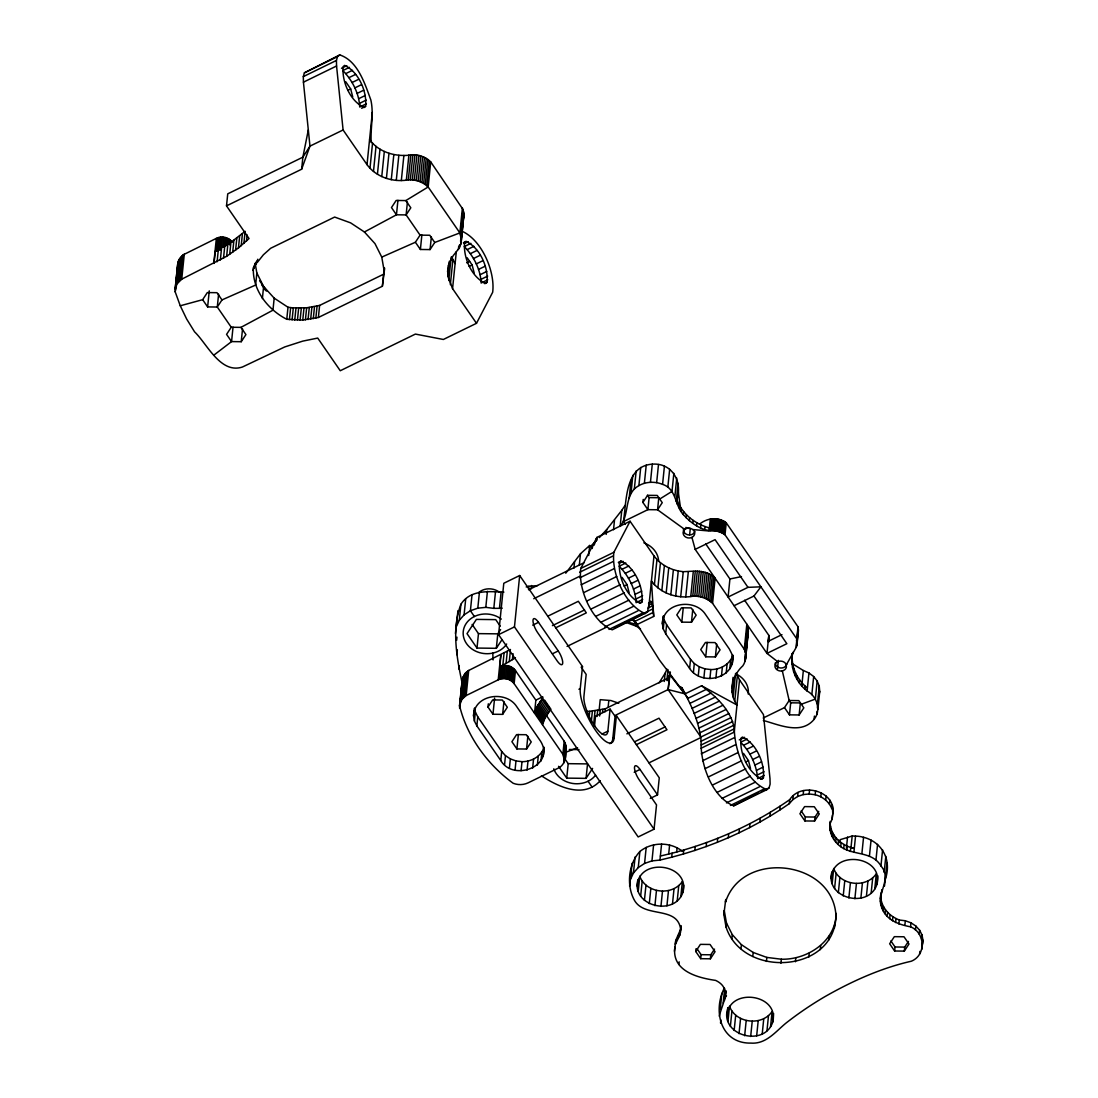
<?xml version="1.0" encoding="UTF-8"?>
<svg xmlns="http://www.w3.org/2000/svg" width="1098" height="1098" viewBox="0 0 1098 1098"><rect width="100%" height="100%" fill="white"/><g stroke="black" fill="none" stroke-linecap="round" stroke-linejoin="round"><path stroke-width="1.5" d="M371.193 142.52C370.287 128.315 374.047 113.945 370.836 99.945C364.783 83.489 357.838 60.925 339.749 54.9L304.393 72.825L303.309 76.613L303.432 82.172L309.965 146.13L301.634 169.229L226.504 205.875L249.04 238.541L238.444 247.97L226.641 256.314L181.746 279.167L176.792 284.08L175.172 291.807L180.264 305.779L186.633 318.996L194.566 331.829C207.165 343.852 220.423 374.212 242.383 367.034L284.739 346.941L302.719 341.135L317.72 338.074L340.256 370.74L415.387 334.08L443.359 339.474L476.491 323.306L492.673 292.26C495.376 271.192 481.363 239.062 461.187 230.896M614.798 715.594L668.133 689.571L685.015 693.854L701.581 685.77C716.02 696.461 731.309 710.2 734.26 728.839C734.768 750.867 745.515 780.788 766.802 789.668L769.039 787.911L770.123 784.123L769.986 778.551L763.453 714.592L739.53 679.909L736.25 673.211M369.573 139.556C379.263 153.075 397.133 157.385 412.875 154.736C419.436 154.777 426.038 157.234 430.718 161.886L463.04 209.485L463.905 214.604L461.05 243.111L459.307 247.983L453.186 255.697L449.068 263.451L447.819 276.271L452.568 288.637L476.491 323.306M461.05 243.111L463.905 214.604M701.581 685.77L736.978 704.998C728.111 692.66 732.037 675.613 742.811 665.855C746.118 661.065 746.681 654.6 744.279 649.289L712.575 603.337C707.428 598.218 699.948 595.761 692.742 596.255C677.603 598.918 660.694 593.716 651.443 581.02L653.722 616.417L637.156 624.488L636.36 626.203L640.477 628.921M745.707 657.771L748.328 630.966L746.832 624.199L744.279 649.289M724.227 988.269C712.643 1011.162 720.782 1043.635 750.812 1043.1C766.171 1044.308 775.545 1031.612 786.113 1022.993C798.191 1013.536 810.9 1004.903 824.118 997.108C851.417 981.461 880.651 968.175 911.285 961.23C926.396 955.136 925.271 932.669 910.558 926.822C899.07 924.694 886.21 920.138 881.859 907.936C875.504 893.648 892.798 879.416 880.953 865.938C871.483 849.825 850.154 856.536 838.049 844.431C831.653 838.707 828.551 829.772 830.157 821.331M232.268 242.191C228.809 237.278 221.672 235.768 216.347 238.362L183.092 254.887L178.713 260.199L177.711 266.718M546.735 715.923L564.207 741.246C567.693 748.452 567.158 763.494 558.923 767.804L528.165 782.819C523.526 785.056 517.981 785.152 513.205 783.286C487.608 764.675 466.897 736.484 459.54 705.52L462.299 679.113L465.401 673.156L468.709 670.453L510.488 649.494M462.093 680.431L460.94 694.801M769.135 641.644L768.806 635.33L744.622 600.263M786.292 664.853A5.806 4.955 5.8 0 0 780.609 661.106A5.806 4.955 5.8 0 0 775.092 664.715L774.914 666.006A5.806 4.955 5.8 0 0 780.06 670.988A5.806 4.955 5.8 0 0 786.346 667.419L786.292 664.853L796.297 647.216L796.791 638.858L725.009 534.808C721.262 531.995 716.541 530.595 711.888 530.718C700.716 530.512 690.518 522.662 683.299 514.55C674.584 505.3 676.588 488.857 662.574 484.355C653.241 480.553 641.767 481.926 634.328 488.994C624.776 499.233 628.866 515.758 620.15 526.395L621.77 510.337L625.105 505.355M676.643 500.317C683.08 482.585 672.525 462.601 652.281 464.152C624.762 466.101 626.587 501.388 623.472 521.413L625.187 524.35M766.802 789.668L733.67 805.822C711.875 797.011 700.167 763.81 701.128 741.219C699.316 722.1 691.026 704.367 681.831 687.773M564.468 760.571L562.876 754.285L514.139 683.642C510.68 678.729 503.543 677.233 498.218 679.827L466.17 695.528L461.97 699.316L459.54 705.52M565.868 746.228L565.072 750.016M699.508 524.213C707.016 517.858 718.366 516.623 726.231 522.772L798.013 626.807L797.519 635.179M763.357 720.48C779.004 724.735 801.101 735.152 814.085 719.382C821.482 710.228 817.036 696.31 807.112 691.026C795.858 682.311 789.75 667.351 792.427 653.241L792.125 656.247L792.838 652.377M589.612 546.351L589.681 545.473L580.471 553.79L565.758 573.211M680.486 932.669L681.131 925.779L679.676 935.441L675.366 944.376L675.764 940.368L680.897 928.647M719.314 1016.254C722.017 1003.558 732.819 988.557 715.635 980.404C697.491 977.783 671.619 971.016 674.858 947.203M175.131 289.145L177.684 264.055M175.241 288.801L177.876 262.738M175.172 291.807L178.233 261.448M176.16 285.288L178.713 260.199M176.792 284.08L179.345 258.991M177.547 282.941L180.099 257.852M178.439 281.87L180.978 256.781M179.427 280.868L181.98 255.793M180.539 279.976L183.092 254.887M181.746 279.167L184.299 254.077M255.148 263.273L256.85 273.004L263.602 286.509L274.184 298.148L272.963 310.185L240.929 327.369L231.253 327.259L217.294 307.028L207.632 306.918L209.265 290.86M213.794 263.451L216.347 238.362M214.028 263.355L215.249 251.318L230.923 242.287L245.115 231.335L243.893 243.385M215.249 251.318L216.375 250.852L217.692 237.799M216.375 250.852L217.802 250.454L219.12 237.401M217.102 261.777L218.324 249.74M220.602 237.168L219.284 250.22L217.802 250.454M220.794 250.152L222.125 237.099M220.341 260.034L221.563 247.997M226.504 205.875L227.739 193.838L302.87 157.179L309.965 146.13L343.098 129.976L336.564 66.004L336.427 60.445L337.511 56.657L339.749 54.9M222.647 246.981L223.635 237.209M218.598 294.182L217.294 307.028L221.974 299.919L255.628 285.055L256.85 273.004M224.129 247.256L225.131 237.47M223.525 258.208L224.747 246.172M225.749 246.062L226.572 237.909M227.286 245.019L227.945 238.499M226.641 256.314L227.862 244.264M228.727 244.127L229.221 239.24M229.88 245.005L230.388 240.105M229.702 254.338L230.923 242.287M232.68 252.279L233.901 240.242M235.59 250.166L236.825 238.115M238.444 247.97L239.666 235.933M241.203 245.705L242.425 233.668M233.037 327.135L231.568 341.588L214.151 354.915M246.515 240.984L247.119 234.972M231.253 327.259L226.572 334.368L231.568 341.588L241.231 341.711L242.534 328.865M384.616 268.694L382.379 286.249L318.393 317.473L302.774 320.04L286.77 319.298C267.624 309.444 252.156 289.721 253.377 267.445M253.075 270.451L254.324 265.332M254.022 268.337L255.381 263.259M255.079 266.265L256.534 261.228M256.232 264.234L257.783 259.238M262.381 298.56L263.602 286.509M301.634 169.229L302.87 157.179L308.318 129.921M286.77 319.298L287.992 307.248L274.184 298.148M289.419 319.642L290.641 307.605L287.992 307.248M292.082 319.916L293.303 307.865L306.644 307.797L319.614 305.422L383.614 274.212L384.465 267.747M294.758 320.081L295.98 308.044M297.434 320.163L298.656 308.113M300.097 320.136L301.332 308.099M302.774 320.04L303.995 307.989M305.422 319.834L306.644 307.797M308.058 319.545L309.293 307.495M310.679 319.161L311.901 307.124M313.287 318.681L314.508 306.644M315.853 318.118L317.075 306.081M318.393 317.473L319.614 305.422M461.352 239.68L459.87 232.913L428.165 186.976C423.005 181.843 415.524 179.386 408.319 179.88C393.18 182.543 376.271 177.341 367.02 164.645L372.318 112.463M369.985 168.227L372.538 143.138M373.485 171.453L376.024 146.363M377.438 174.253L379.977 149.163M381.761 176.586L384.314 151.497M386.414 178.411L388.966 153.322M391.286 179.688L393.825 154.612M382.379 286.249L383.614 274.212M396.282 180.415L398.835 155.326M397.929 200.344L396.46 214.796L364.412 231.98L350.619 222.867L334.643 217.061L270.643 248.285L263.383 254.791L257.467 262.244M401.333 180.552L403.886 155.463M406.342 180.099L408.895 155.01M408.319 179.88L410.872 154.804M407.427 202.059L406.123 214.906L420.081 235.137L429.757 235.247L434.739 242.48L430.059 249.589L420.397 249.479L415.401 242.246L420.081 235.137M410.323 179.825L412.875 154.736M412.34 179.907L414.893 154.818M414.33 180.141L416.883 155.051M416.307 180.525L418.86 155.436M418.242 181.046L420.781 155.957M420.109 181.719L422.661 156.63M421.92 182.529L424.473 157.439M423.636 183.462L426.189 158.373M425.255 184.519L427.808 159.43M420.397 249.479L421.865 235.027M426.779 185.699L429.318 160.61M430.718 161.886L428.165 186.976L405.821 200.577L396.158 200.454L391.478 207.563L396.46 214.796L406.123 214.906L410.803 207.797L405.821 200.577M430.059 249.589L431.363 236.743M447.559 271.947L448.245 265.249M447.819 276.271L449.343 261.214M448.753 280.539L451.127 257.124M450.345 284.684L452.898 259.595L451.827 256.836M452.568 288.637L456.315 251.689M462.409 207.838L459.87 232.913L434.739 242.48M458.401 249.493L458.744 246.144M460.501 234.574L463.04 209.485M459.307 247.983L459.65 244.634M460.954 236.262L463.507 211.173M460.57 241.382L461.078 236.372M461.764 229.674L462.093 226.339M460.638 244.772L463.795 212.875M462.134 683.093C456.754 657.633 451.443 629.154 460.927 604.229C470.452 589.393 488.816 591.52 503.9 592.138M455.423 633.491L457.962 610.584M456.631 640.354L456.96 637.142M456.343 626.642L459.293 620.288L460.927 604.229M456.864 654.683L457.358 649.865M458.703 668.97L459.046 665.69M459.293 620.288L464.083 614.866L465.717 598.808M459.486 706.837L462.642 677.823M459.582 708.183L460.597 698.136M460.584 701.663L463.136 676.574M461.215 700.455L463.754 675.366M472.03 594.677L470.397 610.735L474.391 616.513M461.97 699.316L464.523 674.227M462.848 698.246L465.401 673.156M463.85 697.244L466.403 672.154M464.962 696.338L467.501 671.249M466.17 695.528L468.709 670.453M464.083 614.866L470.397 610.735L477.808 608.168L479.442 592.11M501.937 639.763L496.323 648.3L476.999 648.067L478.467 633.628L472.126 624.433M473.54 715.896C474.048 694.485 505.945 689.956 516.609 706.481L540.532 741.164C555.863 765.512 513.535 782.38 500.784 760.543L476.861 725.874L474.432 721.057L473.54 715.896L474.295 708.375M477.808 608.168L485.796 607.359L487.43 591.3M474.432 721.057L475.352 712.026L474.679 708.155M476.861 725.874L477.767 716.843L475.352 712.026M485.796 607.359L493.812 608.361L495.445 592.302M487.979 707.03L492.659 699.92L502.335 700.03L507.317 707.249L502.637 714.373L492.975 714.249L487.979 707.03L488.308 703.818M493.812 608.361L499.453 608.333L501.086 592.275M496.323 648.3L497.792 633.848L500.606 629.579M650.304 798.397L657.537 794.87L639.997 769.437A9.676 2.965 64 0 0 634.493 767.241A9.676 2.965 64 0 0 638.967 779.484L656.522 804.916L654.051 829.196L638.158 836.95L498.574 634.644L503.79 583.271L519.683 575.517L582.503 666.555L580.252 688.624A32.913 10.074 64 0 0 595.473 730.252A32.913 10.074 64 0 0 614.153 737.76L616.403 715.676L615.072 716.321L612.835 738.405A32.913 10.074 64 0 1 609.692 743.648M492.975 714.249L494.594 698.191M498.218 679.827L500.77 654.737M542.892 697.614L537.046 706.467L534.52 713.192L535.851 700.14L515.47 670.604C512.052 665.759 505.066 664.221 499.782 666.678L501.004 654.641M499.563 679.264L500.894 666.225M500.99 678.866L502.321 665.813M499.782 666.678L502.843 665.114L504.064 653.063M502.472 678.633L503.804 665.58M503.996 678.564L505.313 665.512M502.843 665.114L506.082 663.357L507.303 651.32M505.505 678.66L506.837 665.621M502.637 714.373L503.941 701.526M507.001 678.935L508.319 665.896M506.082 663.357L509.266 661.531L510.337 651.004M508.443 679.374L509.774 666.321M500.784 760.543L501.704 751.512L477.767 716.843M654.051 829.196L514.468 626.889L519.683 575.517M509.815 679.964L511.146 666.911M509.266 661.531L512.382 659.637L512.999 653.612M511.092 680.691L512.423 667.653M512.258 681.57L513.576 668.517M504.558 764.702L505.478 755.671L501.704 751.512M513.274 682.558L514.605 669.506M514.139 683.642L515.47 670.604M509.431 767.927L510.35 758.896L505.478 755.671M528.55 589.571L528.893 586.291L537.498 585.632M531.185 588.803L531.514 585.522M516.897 748.932L511.915 741.713L516.595 734.603L526.258 734.713L531.24 741.932L526.56 749.042L516.897 748.932L518.366 734.48M515.072 769.973L515.978 760.941L510.35 758.896M521.083 770.714L522.003 761.683C531.363 761.765 541.149 756.508 544.086 747.23L543.181 756.261M526.56 749.042L527.864 736.209M527.067 770.11L527.987 761.079M532.626 768.188L533.546 759.157M537.361 765.1L538.281 756.055M540.957 761.024L541.877 751.993M573.911 568.201L574.57 561.696M579.305 565.292L580.471 553.79M562.876 754.285L564.207 741.246M563.576 755.465L564.907 742.413M564.097 756.7L565.415 743.662M563.741 763.069L564.399 756.549M564.207 761.847L565.745 744.938M588.665 555.506L589.681 545.473M592.604 768.394L586.058 778.358L566.733 778.125L568.201 763.673L563.658 757.112M606.192 534.41L606.672 529.593L621.77 510.337M589.118 717.337L589.736 711.326L605.355 708.759L669.355 677.535L670 672.69M591.314 721.66L592.385 711.12M586.058 778.358L587.526 763.906L568.201 763.673M593.812 722.868L595.034 710.831M613.521 529.758L614.496 520.123M594.485 726.396L595.514 716.212L610.09 709.102L615.072 716.321M597.038 716.472L597.655 710.447M599.096 710.598L600.208 699.673L610.859 700.524L618.778 703.2M599.632 715.992L600.249 709.967M602.514 712.424L602.816 709.404M605.053 711.765L605.355 708.759M629.154 498.41L630.979 480.348M608.127 707.304L608.786 700.73M631.007 493.4L632.832 475.324M602.02 734.027L607.853 731.172L610.09 709.102M634.328 488.994L636.167 470.932M638.899 485.522L640.724 467.46M644.389 483.216L646.228 465.14M684.754 529.469L657.565 509.774L647.889 509.65L642.906 502.431L643.208 499.425M650.455 482.214L652.281 464.152M647.449 495.212L649.11 497.614L647.889 509.65L623.554 521.536M656.659 482.612L658.484 464.536M648.685 608.114L653.983 555.931L630.06 521.248L596.928 537.416L580.76 568.462C578.042 589.544 592.055 621.66 612.245 629.827L647.6 611.902C650.647 590.999 652.912 605.231 653.722 616.417M662.574 484.355L664.414 466.293M654.408 584.603L656.961 559.513L653.983 555.931M667.817 487.347L669.656 469.285M657.894 587.814L660.447 562.739L656.961 559.513M680.719 929.8C677.905 905.04 643.689 918.875 634.013 899.495C626.327 884.919 628.536 863.632 639.873 851.513C651.787 841.754 670.233 841.727 682.325 851.17M629.593 886.196L632.132 863.303M661.847 590.628L664.4 565.539L660.447 562.739M673.856 473.307L672.017 491.369L659.747 499.041M630.499 879.347L633.45 873.006L635.083 856.948M674.899 496.159L676.739 478.083M732.984 656C734.974 679.031 701.183 686.291 689.613 668.435L665.69 633.752L663.261 628.934L662.369 623.788L663.123 616.253M633.45 873.006L638.254 867.571L639.873 851.513M666.184 592.961L668.737 567.872L664.4 565.539M663.261 628.934L664.18 619.903L663.508 616.033M637.32 886.292C637.979 857.016 689.887 863.303 683.025 891.96C675.105 917.187 630.348 906.111 638.007 879.512M676.244 501.553L678.097 483.312M677.027 503.872L676.56 498.547M638.226 891.439L639.763 876.19C645.871 893.278 672.196 896.393 682.366 881.474L680.815 896.723M665.69 633.752L666.596 624.721L664.18 619.903M678.715 507.592L679.031 504.586L677.329 500.866M670.823 594.787L673.376 569.697L668.737 567.872M640.642 896.256L642.193 881.008M638.254 867.571L644.567 863.44L646.2 847.381M680.815 511.16L681.117 508.154L679.031 504.586M664.276 681.474L665.114 673.266L667.008 669.19M683.299 514.55L683.601 511.544L681.117 508.154M644.416 900.415L645.967 885.166M666.843 680.513L667.955 669.588M675.695 596.063L678.248 570.974L673.376 569.697M683.67 533.065L684.123 528.55M649 762.849L701.128 737.417L668.133 689.571L669.355 677.535M657.537 794.87L659.267 777.809L616.403 715.676M687.897 698.04L670.054 675.037L670.356 672.031M686.14 517.734L686.442 514.729L683.601 511.544M644.567 863.44L651.965 860.887L653.598 844.829M649.289 903.627L650.84 888.378M680.705 596.777L683.258 571.701C694.032 571.207 706.879 569.34 715.127 578.262L712.575 603.337M689.311 520.685L689.613 517.666L686.442 514.729M689.654 534.74L690.258 528.728L685.783 527.465M681.803 622.141L676.807 614.907L681.487 607.798L691.164 607.908L696.146 615.141L691.466 622.25L681.803 622.141L683.272 607.688M692.797 523.362L693.099 520.356L689.613 517.666M685.756 596.914L688.309 571.838M654.916 905.672L656.467 890.423M651.965 860.887L659.953 860.077L661.586 844.019M696.544 525.75L696.846 522.744L693.099 520.356M690.766 596.475L693.305 571.385M660.941 906.426L662.492 891.178M692.742 596.255L695.295 571.166M700.538 527.836L700.84 524.83L696.846 522.744M691.466 622.25L692.769 609.404M668.696 854.052L669.602 845.007M694.746 596.187L697.299 571.097M689.613 668.435L690.532 659.404L666.596 624.721M696.75 596.283L699.302 571.193M704.724 529.579L705.04 526.573L700.84 524.83M659.953 860.077L671.729 857.209L672.127 853.201C714.016 842.317 754.189 824.461 789.695 799.66C801.389 781.254 836.772 791.219 832.792 814.112L832.298 804.944M666.925 905.823L668.476 890.56M698.753 596.516L701.306 571.427M700.73 596.887L703.269 571.811M693.387 672.594L694.307 663.563L690.532 659.404M710.31 518.942L709.088 530.993L692.948 529.565L690.326 528.262A5.806 4.955 5.8 0 0 683.532 531.075A5.806 4.955 5.8 0 0 686.126 537.306L687.526 537.814A5.806 4.955 5.8 0 0 694.005 535.577A5.806 4.955 5.8 0 0 692.948 529.565M676.67 852.268L677.123 847.752M702.651 597.422L705.204 572.332M672.484 903.901L674.035 888.653M710.475 530.814L711.696 518.764M704.532 598.094L707.085 573.005M711.888 530.718L713.11 518.681M698.259 675.805L699.179 666.774L694.307 663.563M706.33 598.89L708.883 573.815M713.302 530.732L714.524 518.681M677.219 900.799L678.77 885.551M714.716 530.828L715.937 518.791M708.059 599.837L710.598 574.748M671.729 857.209L683.368 854.011L683.766 849.989M716.129 531.02L717.351 518.983M709.679 600.894L712.231 575.805M717.516 531.308L718.737 519.258M705.726 656.81L700.744 649.591L705.424 642.481L715.086 642.591L720.068 649.824L715.388 656.933L705.726 656.81L707.194 642.371M711.188 602.061L713.741 576.972M703.9 677.85L704.806 668.819L699.179 666.774M718.874 531.679L720.096 519.642M678.317 938.021L678.839 933.78M683.025 891.96L683.725 885.18M720.192 532.146L721.427 520.109M679.676 935.441L680.087 931.42M721.482 532.695L722.704 520.644M678.88 964.511L679.154 961.834M722.717 533.326L723.939 521.276M723.898 534.026L725.119 521.989M709.912 678.605L710.831 669.574C720.192 669.656 729.978 664.4 732.915 655.108L732.009 664.139M725.009 534.808L726.231 522.772M683.368 854.011L694.842 850.456L695.254 846.434M715.388 656.933L716.692 644.087M715.896 678.001L716.816 668.97M705.74 543.908L729.923 578.975L728.098 597.038L747.971 587.348L760.9 586.826L753.955 596.022L734.068 605.712M721.455 676.08L722.374 667.049M694.842 850.456L706.179 846.558L706.577 842.537M695.72 951.472L700.4 944.362L710.063 944.472L715.045 951.705L710.365 958.815L700.702 958.691L695.72 951.472L695.995 948.796M726.19 672.978L727.109 663.947M729.786 668.902L730.705 659.871M700.702 958.691L701.114 954.684L696.956 948.658M731.982 688.309L733.08 677.329M732.242 692.632L733.766 677.59M706.179 846.558L717.323 842.317L717.721 838.296M733.176 696.914L735.55 673.499M734.768 701.059L737.307 675.97M710.365 958.815L710.777 954.793L714.524 949.111M739.53 679.909L734.233 732.091L701.1 748.26M744.911 650.936L747.464 625.86M745.377 652.624L747.93 627.534M744.979 657.757L745.322 654.422M746.173 646.049L746.516 642.714M745.062 661.147L748.218 629.25M745.473 659.473L748.328 630.966M717.323 842.317L728.276 837.747L728.688 833.725M726.039 927.014L723.856 914.565L724.268 910.558L726.451 922.993L726.039 927.014C742.619 978.606 834.48 973.418 835.976 915.883C833.162 860.132 742.262 849.303 725.504 902.158L725.778 899.482M720.233 1009.405L721.853 993.347M728.276 837.747L739.023 832.847L739.434 828.839M720.521 1023.116L720.851 1019.905M723.184 1003.05L724.666 988.502M724.543 1000.456L725.998 990.808L725.353 997.684M731.886 938.653L732.297 934.645L726.451 922.993M727.054 1016.336C727.713 987.075 779.621 993.361 772.759 1022.018C764.345 1048.096 718.49 1035.153 727.919 1007.868M727.727 1011.203L728.084 1007.813M727.947 1021.497L729.497 1006.235C735.605 1023.336 761.93 1026.438 772.1 1011.533L770.549 1026.781M768.806 635.33L766.98 653.392L777.727 661.737M768.229 641.657L768.696 637.128M739.023 832.847L749.563 827.631L749.975 823.61M768.435 641.959L768.737 638.94M730.376 1026.314L731.927 1011.052M740.999 948.699L741.411 944.692L732.297 934.645M734.15 1030.473L735.701 1015.211M749.563 827.631L759.871 822.1L760.283 818.079M739.023 1033.685L740.56 1018.422M777.508 668.723L778.345 660.351M744.65 1035.73L746.201 1020.481M752.775 956.468L753.187 952.46L741.411 944.692M759.871 822.1L769.931 816.253L770.343 812.232M750.675 1036.485L752.226 1021.222M791.85 660.173L792.152 657.167C792.001 669.066 798.095 680.513 807.236 687.938M792.015 664.125L792.317 661.12M792.619 668.051L792.921 665.045M796.558 640.807L796.86 637.801M756.659 1035.867L758.21 1020.618M796.791 638.858L798.013 626.807M769.931 816.253L779.745 810.104L780.156 806.097M763.192 718.023L784.48 707.62L789.16 700.51L798.836 700.634L803.818 707.853L799.138 714.963L789.476 714.853L790.697 702.816L789.037 700.4M793.662 671.921L793.964 668.915M796.297 647.216L798.273 628.015M796.681 646.063L798.411 629.223M796.97 644.883L798.452 630.43M795.13 675.695L795.432 672.69M766.404 961.423L766.802 957.415L753.187 952.46M796.997 679.346L797.313 676.341M762.218 1033.959L763.755 1018.697M799.275 682.846L799.577 679.84M779.745 810.104L789.297 803.667L789.695 799.66M801.993 683.903L803.352 670.521L791.823 663.37M766.953 1030.857L768.504 1015.595M799.138 714.963L800.36 702.926L790.697 702.816M801.924 686.154L802.226 683.134M789.297 803.667L792.893 799.591L793.291 795.583M804.916 689.228L805.218 686.223M772.759 1022.018L773.623 1013.55M807.112 691.026L808.952 672.964L803.352 670.521M792.893 799.591L797.628 796.503L798.04 792.481M780.939 963.234L781.351 959.213C807.373 959.954 835.811 941.315 836.182 913.426M811.834 694.609L813.673 676.546L808.952 672.964M797.628 796.503L803.173 794.581L803.585 790.56M813.673 676.546L817.173 681.021L815.347 699.097L801.32 704.243M814.085 719.382L814.414 716.088M804.916 820.947L799.92 813.728L804.601 806.605L814.277 806.728L819.259 813.947L814.579 821.057L804.916 820.947L805.314 816.939L801.169 810.914M817.406 704.161L819.245 686.085L817.173 681.021M816.761 714.661L817.09 711.38M817.434 708.086L818.092 701.526M803.173 794.581L809.171 793.978L809.569 789.956M817.9 709.473L819.726 691.397L819.245 686.085M795.419 961.766L795.817 957.758M831.886 808.952C829.237 801.664 822.553 796.613 815.183 794.719L815.594 790.711M814.579 821.057L814.977 817.049L818.724 811.353M820.824 796.764L821.235 792.756M808.828 957.127L809.24 953.119M825.696 799.989L826.108 795.968M829.47 804.134L829.868 800.126M829.772 827.151L830.17 823.129C830.623 836.086 842.125 846.105 854.299 848.356L850.95 848.068L852.172 836.031C876.575 835.29 893.429 855.067 885.386 879.224M830.088 830.294L830.5 826.272M829.896 824.008L832.106 819.245L832.517 815.224M830.857 833.396L831.268 829.374M820.275 949.633L820.686 945.625M832.064 836.402L832.462 832.38M833.67 839.27L834.082 835.249M831.255 878.592C831.913 849.317 883.835 855.616 876.973 884.274C869.053 909.501 824.296 898.411 831.955 871.812M835.674 841.96L836.086 837.952M832.16 883.739L833.711 868.491C839.805 885.592 866.13 888.694 876.3 873.775L874.763 889.037M838.049 844.431L838.447 840.423M828.976 939.806L829.388 935.784M834.576 888.557L836.127 873.308M839.833 842.701L840.135 839.682L852.172 836.031M840.739 846.654L841.15 842.646M834.329 928.29L834.741 924.269M838.35 892.715L839.901 877.467M843.717 848.589L844.115 844.568M846.462 847.67L847.532 837.129M846.929 850.195L847.34 846.187M843.223 895.927L844.774 880.678M850.346 851.472L850.744 847.45M848.864 897.986L850.415 882.723M853.887 852.377L855.52 836.319M854.875 898.727L856.426 883.478M861.916 853.366L863.55 837.321M860.873 898.123L862.424 882.874M869.438 856.111L871.057 840.052M866.418 896.201L867.969 880.953M871.153 893.099L872.704 877.851M875.93 860.393L877.563 844.335M876.973 884.274L877.837 875.792M880.953 865.938L882.586 849.879M880.322 898.589L880.967 892.784M880.39 901.733L880.72 894.568M881.529 892.427L881.79 889.751M880.898 904.862L880.788 897.725M884.178 872.361L885.812 856.303M881.859 907.936L882.257 903.915L881.31 900.854M884.48 886.072L887.019 863.165M883.231 910.887L883.643 906.866L882.257 903.915M885.015 913.687L885.427 909.666L883.643 906.866M887.184 916.295L887.596 912.273L885.427 909.666M889.696 918.655L890.094 914.648L887.596 912.273M892.509 920.755L892.921 916.748L890.094 914.648M895.597 922.553L895.995 918.546L892.921 916.748M894.637 951.005L889.655 943.772L894.335 936.663L903.997 936.772L908.993 944.005L904.313 951.115L894.637 951.005L895.048 946.984L890.89 940.959M898.905 924.022L899.303 920.014L895.995 918.546M904.917 924.777L905.328 920.755L899.303 920.014M904.313 951.115L904.711 947.094L908.458 941.411M910.558 926.822L910.956 922.8L905.328 920.755M915.43 930.033L915.828 926.026L910.956 922.8M919.204 934.192L919.602 930.184L915.828 926.026M919.616 954.052L919.891 951.376M921.62 939.01L922.032 935.002L919.602 930.184M921.84 949.29L922.924 940.149L922.032 935.002M922.512 944.156L922.924 940.149M662.369 623.788C662.863 602.363 694.773 597.834 705.438 614.358L729.36 649.042L731.79 653.859L732.682 659.006M668.133 689.571L670.192 672.978M674.46 951.225L675.764 940.368M723.856 914.565L725.709 899.701M786.703 664.002L786.648 664.414A5.806 4.955 5.8 0 1 780.376 667.968A5.806 4.955 5.8 0 1 775.229 662.986M832.106 819.245L833.19 810.091M463.836 216.32L463.191 219.682M748.26 632.681L747.614 636.058M592.193 548.492L592.838 545.281M818.6 696.599L819.726 691.397M542.494 724.749L545.02 718.037L550.867 709.171L544.663 700.181M596.063 540.614L596.928 537.416L594.155 545.116M365.62 106.328C367.075 91.34 358.593 71.768 344.621 65.413L343.139 66.594C341.67 81.581 350.152 101.14 364.124 107.494L365.62 106.328L361.64 108.263M466.06 241.423L464.578 242.589C463.109 257.577 471.591 277.149 485.563 283.49L487.045 282.323C488.514 267.336 480.032 247.764 466.06 241.423L463.411 242.713M645.363 613.658C625.187 605.506 611.174 573.376 613.878 552.308L630.06 521.248M620.988 561.064L619.505 562.245C618.037 577.232 626.519 596.79 640.491 603.145L641.987 601.979C643.442 586.991 634.96 567.419 620.988 561.064L618.339 562.368M763.412 777.974C764.881 762.986 756.398 743.415 742.426 737.074L740.93 738.24C739.476 753.228 747.958 772.8 761.93 779.141L763.412 777.974L760.763 779.264M667.46 679.182L669.958 673.815L668.16 680.829M724.955 996.449L723.596 999.043L726.464 995.79M659.075 682.887L665.114 673.266M180.264 305.779L202.65 299.685L207.33 292.576L216.992 292.686L221.974 299.919M241.231 341.711L245.911 334.588L240.929 327.369M642.906 502.431L647.587 495.322L657.249 495.431L662.245 502.664L657.565 509.774L658.786 497.737L649.11 497.614M600.277 780.719C583.601 799.001 558.292 786.813 541.41 775.819M599.371 537.581L606.672 529.593M589.475 547.477L597.216 539.804M733.67 805.822L758.498 793.044M512.382 659.637L515.442 657.661M304.393 72.825L337.511 56.657M303.309 76.613L336.427 60.445M303.432 82.172L336.564 66.004M341.478 68.268L346.776 65.674M349.452 67.362L342.823 70.588C352.321 80.181 359.128 93.426 359.719 107.028L366.348 103.802M345.843 73.566L352.458 70.341M348.972 77.642L355.601 74.417M352.033 82.542L358.648 79.317M347.737 90.393L350.687 88.952L345.705 81.732M354.791 87.936L361.42 84.697M357.07 93.44L363.699 90.201M358.73 98.683L365.346 95.457M359.622 103.322L366.252 100.096M464.234 243.619L468.215 241.684M470.891 243.358L464.262 246.597C473.746 256.191 480.553 269.422 481.144 283.037L487.773 279.798M467.268 249.575L473.897 246.336M470.411 253.652L477.04 250.413M473.458 258.552L480.087 255.312M466.677 262.779L469.628 261.351M469.175 266.389L472.126 264.961L467.13 257.728M476.23 263.932L482.859 260.693M478.508 269.435L485.138 266.21M480.155 274.692L486.785 271.453M481.061 279.317L487.69 276.092M484.396 283.613L487.045 282.323M528.811 589.681L584.012 562.752M580.76 568.462L613.878 552.308M579.662 572.264L612.794 556.096M533.724 598.726L579.717 576.285M579.799 577.822L612.931 561.654M619.176 563.274L623.142 561.325M581.158 584.767L614.276 568.613M625.819 563.013L619.19 566.239C628.674 575.832 635.495 589.077 636.085 602.678L642.701 599.453M622.195 569.217L628.825 565.992M583.628 592.646L616.76 576.491M498.574 634.644L514.468 626.889M625.338 573.293L631.968 570.068M547.751 616.225L578.344 601.292L586.318 612.862L555.725 627.781M628.399 578.193L635.015 574.968M532.708 625.16L538.5 622.346L558.237 650.949A9.676 2.965 64 0 1 562.711 663.192A9.676 2.965 64 0 1 557.221 660.982L537.471 632.379A9.676 2.965 64 0 1 532.997 620.137A9.676 2.965 64 0 1 538.5 622.346M587.046 600.908L620.178 584.74M753.955 596.022L786.854 643.702L766.98 653.392L695.185 549.357L715.072 539.653L747.971 587.348M624.103 586.044L627.054 584.603L622.072 577.383M631.158 583.587L637.787 580.348M552.418 625.627L584.548 609.953M591.191 608.978L624.323 592.824M633.436 589.091L640.065 585.852M635.083 594.334L641.712 591.108M595.775 616.335L628.907 600.167M635.989 598.973L642.618 595.734M639.338 603.269L641.987 601.979M600.482 622.442L633.615 606.288M648.547 603.282L651.539 601.814M649.042 604.984L651.992 603.543M604.998 626.917L638.13 610.749M567.062 646.406L606.672 627.082M552.459 653.777L558.237 650.949M648.108 608.018L652.445 605.904M609.006 629.429L642.138 613.274M636.332 616.939L642.344 614.002M645.363 612.533L652.885 608.855M614.468 628.07L647.6 611.902M631.817 619.135L634.452 621.578L653.31 612.368M582.503 666.555L581.171 667.2L586.167 674.419L583.916 696.503A23.236 7.11 64 0 0 594.663 725.874A23.236 7.11 64 0 0 607.853 731.172M535.851 700.14L542.755 696.777M578.934 689.269L580.252 688.624M768.202 641.356L781.954 634.644M687.54 698.52L706.398 689.324M612.835 738.405L614.153 737.76M626.876 733.848L658.992 718.188L666.966 729.745L636.373 744.664M689.928 703.379L711.01 693.085M692.165 708.334L715.333 697.038M634.603 741.768L665.196 726.849M694.197 713.357L719.314 701.114M696.008 718.38L722.909 705.259M697.587 723.321L726.066 709.432M698.891 728.139L728.77 713.576M699.934 732.764L730.952 717.639M700.675 737.142L732.613 721.564M634.205 772.265L639.997 769.437M701.128 741.219L733.725 725.311M701.265 744.938L734.26 728.839M701.238 753.818L734.37 737.664M739.283 739.915L744.581 737.334M702.596 760.777L735.715 744.609M747.258 739.009L740.628 742.234C749.893 751.526 756.412 764.304 757.483 777.439M743.634 745.226L750.263 741.987M705.067 768.655L738.185 752.487M746.777 749.303L753.406 746.064M749.824 754.202L756.453 750.963M708.485 776.904L741.617 760.749M745.542 762.039L748.479 760.612L743.497 753.379M752.597 759.583L759.212 756.344M712.629 784.988L745.762 768.82M754.875 765.086L761.504 761.847M756.522 770.329L763.151 767.104M717.214 792.331L750.346 776.176M757.428 774.968L764.043 771.743M757.51 778.674L764.139 775.449M721.921 798.452L755.053 782.284M726.437 802.913L759.555 786.758M730.445 805.438L763.563 789.27M761.504 791.576L769.039 787.911M384.314 271.714L381.761 257.11L415.401 242.246M564.756 752.679L577.562 747.683M741.479 576.601L729.923 578.975M660.365 856.056L672.127 853.201M526.203 586.95L528.893 586.291M499.453 608.333L502.266 608.196M587.073 711.422L589.736 711.326M478.467 633.628L497.792 633.848M569.34 749.495L579.003 749.605M805.314 816.939L814.977 817.049M895.048 946.984L904.711 947.094M701.114 954.684L710.777 954.793M290.641 307.605L293.303 307.865M704.806 668.819L710.831 669.574M809.171 793.978L815.183 794.719M515.978 760.941L522.003 761.683M766.802 957.415L781.351 959.213M678.248 570.974L683.258 571.701M626.491 621.88L637.156 624.488L659.404 659.994L685.015 693.854L681.885 687.801M705.04 526.573L709.39 527.973M625.174 622.127L636.36 626.203M634.452 621.578L637.156 624.488L634.26 620.301M364.412 231.98L374.981 243.619L381.761 257.11M784.48 707.62L789.476 714.853M343.098 129.976L367.02 164.645M500.249 626.189L495.72 619.629L476.381 619.396L467.021 633.628L476.999 648.067M259.608 280.731L266.787 291.135M261.599 284.698L263.547 287.511M263.877 288.047L265.647 290.613M541.712 699.124L549.7 710.68M540.628 700.62L548.602 712.19M539.612 702.116L547.586 713.673M538.665 703.585L546.653 715.141M537.814 705.04L545.788 716.596M537.046 706.467L545.02 718.037M588.048 781.241L592.042 787.019M536.359 707.881L544.347 719.437M535.769 709.253L543.743 720.81M535.261 710.598L543.236 722.168M534.85 711.916L542.824 723.472M558.566 766.308L566.733 778.125M202.65 299.685L207.632 306.918M680.678 686.607L685.015 693.854M452.898 259.595L455.107 263.547M691.918 537.375L695.185 549.357M748.479 760.612L750.538 768.559M627.054 584.603L629.099 592.563M472.126 264.961L474.171 272.922M350.687 88.952L352.733 96.912M782.325 670.878L789.16 700.51M669.547 672.127L670.054 675.037M631.213 870.138L631.94 874.255M677.837 488.61L680.65 508.937M492.769 653.104L493.112 659.939M595.61 775.161A23.236 19.833 5.8 0 1 572.731 783.464A23.236 19.833 5.8 0 1 553.79 768.778M736.401 674.103A23.236 19.833 5.8 0 1 748.218 694.046M506.658 644.018A23.236 19.833 5.8 0 1 473.814 650.208A23.236 19.833 5.8 0 1 467.693 621.537A23.236 19.833 5.8 0 1 501.333 619.094M643.922 542.879A23.236 19.833 5.8 0 1 658.622 561.394M478.755 592.481A15.098 12.888 5.8 0 1 499.096 591.959M694.869 531.377A5.806 4.955 5.8 0 1 687.828 534.808L686.428 534.287A5.806 4.955 5.8 0 1 683.601 528.673"/></g></svg>
